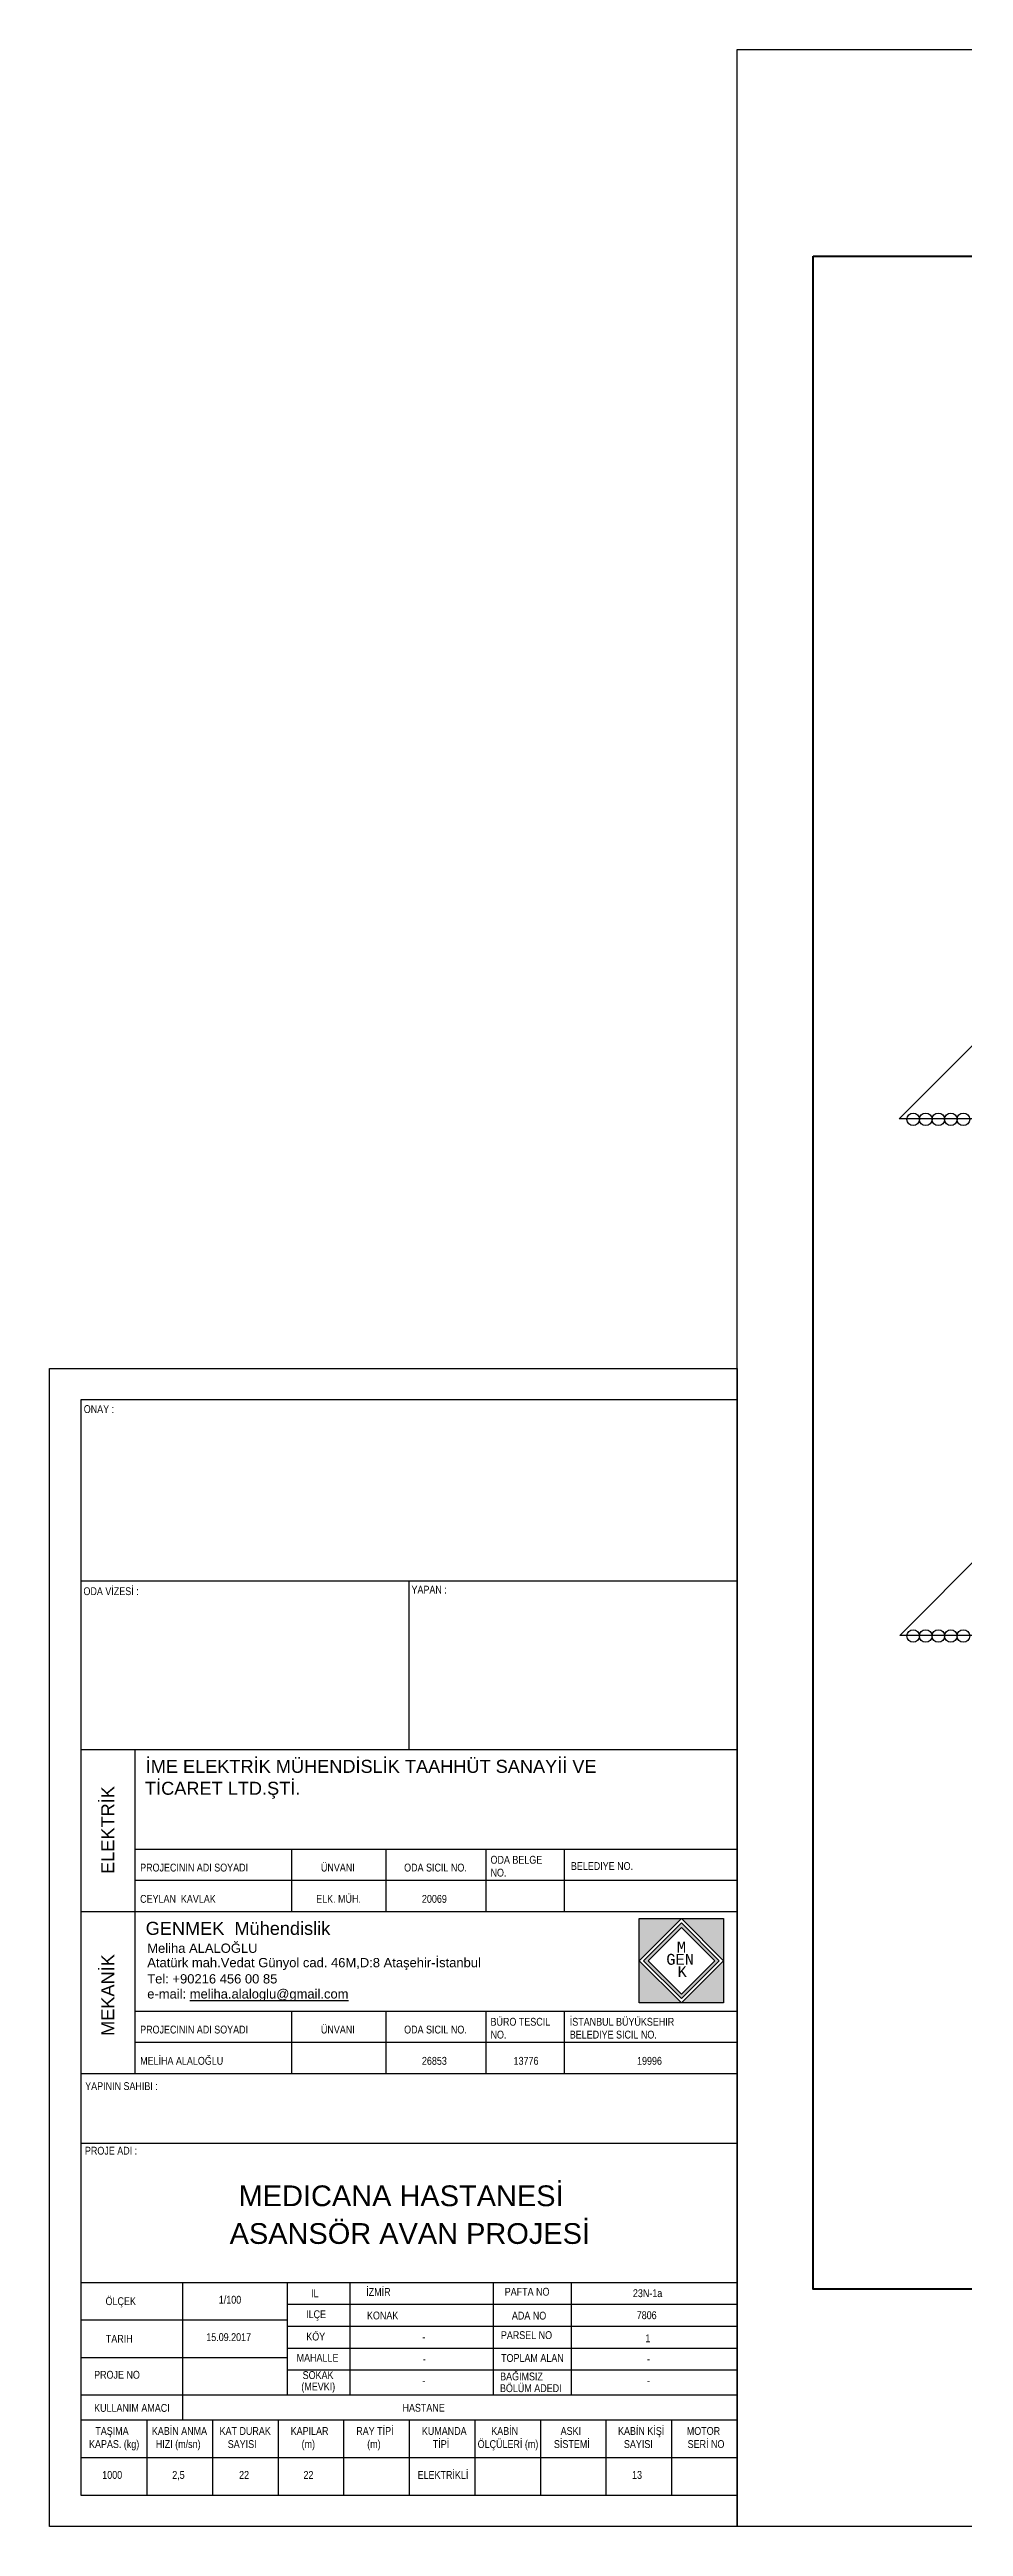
# Model space of a CAD drawing. Header units: millimetres. Extents: x -106996 to 276536, y -21995 to 37993.
# Drawn here: x -106996 to -92443, y -21995 to 17417 of the extents above; entities that cross this region are included whole.
import ezdxf
from ezdxf.enums import TextEntityAlignment as Align

# ---------------------------------------------------------------- set-up
doc = ezdxf.new("R2010")
doc.units = ezdxf.units.MM
doc.header["$LTSCALE"] = 100
doc.linetypes.add('Nokta & Kesikli', pattern=[670.277762, 352.777767, -176.388884, 0, -141.111112])
doc.layers.get('0').update_dxf_attribs({"color": 3})
for name, color, linetype in [('0-ANTET', 7, 'Continuous'), ('0-KANAL TAZE HAVA', 80, 'Continuous'), ('0-YAZI', 7, 'Continuous'), ('BASLIK', 53, 'Continuous')]:
    doc.layers.add(name, color=color, linetype=linetype)
doc.layers.add('_kesit çizgisi_Pen_No__27', color=7, linetype='Continuous', lineweight=18, true_color=0xbd2d17)
doc.layers.add('_kesit çizgisi_Pen_No__30', color=7, linetype='Continuous', lineweight=25, true_color=0xe6462f)
doc.layers.add('E-PRİZ LİNYESİ', color=5, linetype='Continuous', lineweight=40)
doc.styles.add('1111', font='arial.ttf', dxfattribs={"height": 40})
doc.styles.add('ARIAL', font='arial.ttf')
doc.styles.add('geomim', font='ARIALN.TTF')
doc.styles.add('STYLE1', font='monos.ttf')

# ---------------------------------------------------------------- blocks, each defined once
blk = doc.blocks.new('GENMEK LOGO')
at = {"layer": '0-YAZI'}
h = blk.add_hatch(color=7, dxfattribs=at)
h.dxf.hatch_style = 1
h.paths.add_polyline_path([(-13.55, 0), (-13.55, -13.55), (0, 0)])
h.paths.add_polyline_path([(0, 0), (13.55, -13.55), (13.55, 0)])
h.paths.add_polyline_path([(0, -27.11), (13.55, -27.11), (13.55, -13.55)])
h = blk.add_hatch(color=7, dxfattribs=at)
h.dxf.hatch_style = 1
h.paths.add_polyline_path([(-12.14, -13.55), (0, -25.69), (12.14, -13.55), (0, -1.41)])
h.paths.add_polyline_path([(0, -2.83), (10.72, -13.55), (0, -24.28), (-10.72, -13.55)], flags=16)
h = blk.add_hatch(color=7, dxfattribs=at)
h.dxf.hatch_style = 1
h.paths.add_polyline_path([(-13.55, -13.55), (-13.55, -27.11), (0, -27.11)])
at = {"layer": '0-YAZI', "color": 7}
for points in [[(-13.55, 0), (13.55, 0), (13.55, -27.11), (-13.55, -27.11)], [(-13.55, -13.55), (0, 0), (13.55, -13.55), (0, -27.11)], [(-12.14, -13.55), (0, -1.41), (12.14, -13.55), (0, -25.69)], [(-10.72, -13.55), (0, -2.83), (10.72, -13.55), (0, -24.28)]]:
    blk.add_lwpolyline(points, close=True, dxfattribs=at)
at = {"layer": '0-YAZI', "color": 7, "char_height": 3.5, "attachment_point": 1, "style": 'STYLE1'}
for s, width, heights, insert in [('{\\W1;M}', 4, [1.26], (-1.46, -7.45)), ('{\\W1;GEN}', 8.4462, [0], (-4.86, -11.36)), ('{\\W1;K}', 4, [1.16], (-1.22, -15.32))]:
    blk.add_mtext_dynamic_manual_height_columns(s, width=width, gutter_width=1125, heights=heights, dxfattribs=dict(at, insert=insert))
blk = doc.blocks.new('dfguyudfby')
at = {"layer": '0-YAZI', "xscale": 90, "yscale": 90, "zscale": 90}
blk.add_blockref('GENMEK LOGO', (421555, -3386), dxfattribs=at)

msp = doc.modelspace()

# ---------------------------------------------------------------- linework, layer by layer
at = {"color": 1}
msp.add_lwpolyline([(-96046.149708, 17417.2504019), (276536.0041229, 17417.2504019), (276536.0041229, -21995.3976347), (-96046.149708, -21995.3976347)], close=True, dxfattribs=at)
at = {"layer": '0-ANTET'}
for p, q in [((-106996.108722, -21995.3976347), (-106996.108722, -3567.830503)), ((-106996.108722, -3567.830503), (-96046.149708, -3567.830503)), ((-96046.149708, -3567.830503), (-96046.149708, -21995.3976347)), ((-106496.108722, -4067.830503), (-106496.108722, -21495.3976347)), ((-96046.1499718, -4067.830503), (-106496.108722, -4067.830503)), ((-96046.1499718, -21495.3976347), (-96046.1499718, -4067.830503)), ((-96046.1499718, -6954.0095864), (-106496.108722, -6954.0095864)), ((-101271.1293469, -9639.1730805), (-101271.1293469, -6954.0095864)), ((-96046.1499718, -9639.1730805), (-106496.108722, -9639.1730805)), ((-105631.7178139, -12216.5852407), (-105631.7178139, -9639.1730805)), ((-96046.1499718, -11221.351074), (-105631.7178139, -11221.351074)), ((-103138.8128554, -12216.5852407), (-103138.8128554, -11221.351074)), ((-101634.3417925, -12216.5852407), (-101634.3417925, -11221.351074)), ((-100041.9671258, -12216.5852407), (-100041.9671258, -11221.351074)), ((-98797.9244175, -12216.5852407), (-98797.9244175, -11221.351074)), ((-96046.1499718, -11718.9681573), (-105631.7178139, -11718.9681573)), ((-96046.1499718, -12216.5852407), (-106496.108722, -12216.5852407)), ((-105631.7178139, -14793.9974008), (-105631.7178139, -12216.5852407)), ((-96046.1499718, -13798.7632341), (-105631.7178139, -13798.7632341)), ((-103138.8128554, -14793.9974008), (-103138.8128554, -13798.7632341)), ((-101634.3417925, -14793.9974008), (-101634.3417925, -13798.7632341)), ((-100041.9671258, -14793.9974008), (-100041.9671258, -13798.7632341)), ((-98797.9244175, -14793.9974008), (-98797.9244175, -13798.7632341)), ((-96046.1499718, -14296.3803175), (-105631.7178139, -14296.3803175)), ((-96046.1499718, -14793.9974008), (-106496.108722, -14793.9974008)), ((-106496.108722, -15893.9974008), (-96046.1499718, -15893.9974008)), ((-106496.108722, -18111.601468), (-96046.1499718, -18111.601468)), ((-104873.8988374, -20301.1166347), (-104873.8988374, -18111.601468)), ((-103206.5120632, -19903.022968), (-103206.5120632, -18111.601468)), ((-102211.2778965, -19903.022968), (-102211.2778965, -18111.601468)), ((-99927.5632219, -19903.022968), (-99927.5632219, -18111.601468)), ((-98683.5205136, -19903.022968), (-98683.5205136, -18111.601468)), ((-103206.5120632, -18459.9334263), (-96046.1499718, -18459.9334263)), ((-106496.108722, -18708.741968), (-103206.5120632, -18708.741968)), ((-103206.5120632, -18808.2653847), (-96046.1499718, -18808.2653847)), ((-106496.108722, -19305.882468), (-103206.5120632, -19305.882468)), ((-103206.5120632, -19156.597343), (-96046.1499718, -19156.597343)), ((-103206.5120632, -19504.9293013), (-96046.1499718, -19504.9293013)), ((-106496.108722, -19903.022968), (-96046.1499718, -19903.022968)), ((-106496.108722, -20301.1166347), (-96046.1499718, -20301.1166347)), ((-105446.6489389, -20301.1166347), (-105446.6489389, -21495.3976347)), ((-104402.1489389, -20301.1166347), (-104402.1489389, -21495.3976347)), ((-103357.6489389, -20301.1166347), (-103357.6489389, -21495.3976347)), ((-102313.1489389, -20301.1166347), (-102313.1489389, -21495.3976347)), ((-101268.6489389, -20301.1166347), (-101268.6489389, -21495.3976347)), ((-100224.1489389, -20301.1166347), (-100224.1489389, -21495.3976347)), ((-99179.6489389, -20301.1166347), (-99179.6489389, -21495.3976347)), ((-98135.1489389, -20301.1166347), (-98135.1489389, -21495.3976347)), ((-97090.6489389, -20301.1166347), (-97090.6489389, -21495.3976347)), ((-106493.6288305, -20898.2571347), (-96043.6700803, -20898.2571347)), ((-106496.108722, -21495.3976347), (-96046.1499718, -21495.3976347)), ((-96046.149708, -21995.3976347), (-106996.108722, -21995.3976347))]:
    msp.add_line(p, q, dxfattribs=at)
at = {"layer": '_kesit çizgisi_Pen_No__27', "color": 9, "linetype": 'Continuous'}
for p, q in [((-93467.8975232, 401.4488258), (-92053.6839608, 1815.6623881)), ((-93457.8975232, -7818.8067677), (-92043.6839608, -6404.5932054))]:
    msp.add_line(p, q, dxfattribs=at)
at = {"layer": '_kesit çizgisi_Pen_No__30', "color": 9, "linetype": 'Nokta & Kesikli'}
for p, q in [((-64156.7732287, 401.4488258), (-93467.8975232, 401.4488258)), ((-64156.7732287, -7818.8067677), (-93457.8975232, -7818.8067677))]:
    msp.add_line(p, q, dxfattribs=at)
at = {"layer": '_kesit çizgisi_Pen_No__30', "color": 9, "linetype": 'Continuous'}
for centre in [(-93243.6839611, 394.3559359), (-93043.6839611, 394.3559359), (-92843.6839611, 394.3559359), (-92643.6839611, 394.3559359), (-92443.6839611, 394.3559359), (-93243.6839611, -7825.8996576), (-93043.6839611, -7825.8996576), (-92843.6839611, -7825.8996576), (-92643.6839611, -7825.8996576), (-92443.6839611, -7825.8996576)]:
    msp.add_circle(centre, 100, dxfattribs=at)
at = {"layer": 'E-PRİZ LİNYESİ', "color": 0}
msp.add_lwpolyline([(-94838.7732287, 14128.4951144), (-64156.7732287, 14128.4951144), (-64156.7732287, -18221.0048856), (-94838.7732287, -18221.0048856)], close=True, dxfattribs=at)

# ---------------------------------------------------------------- block references
at = {"layer": '0-KANAL TAZE HAVA', "xscale": 0.55, "yscale": 0.55, "zscale": 0.55}
msp.add_blockref('dfguyudfby', (-328789.7036935, -10459.8078835), dxfattribs=at)

# ---------------------------------------------------------------- texts
at = {"layer": '0-ANTET', "style": 'geomim'}
for s, height, p in [('ONAY :', 124.40427084, (-106450.8096547, -4278.3351055)), ('ODA VİZESİ :', 124.404270835, (-106455.307217, -7175.5492728)), ('YAPAN :', 124.40427084, (-101232.1291279, -7151.1096889)), ('ÜNVANI', 124.40427084, (-102673.8977436, -11573.6389719)), ('ODA BELGE', 124.40427084, (-99973.6901614, -11449.718009)), ('BELEDIYE NO.', 124.404270835, (-98694.0778131, -11549.0977673)), ('PROJECININ ADI SOYADI', 124.404270835, (-105552.8317576, -11573.6389719)), ('ODA SICIL NO.', 124.404270835, (-101349.2321078, -11573.6389719)), ('NO.', 124.40427084, (-99973.6901614, -11654.0977673)), ('CEYLAN  KAVLAK', 124.404270835, (-105552.8317576, -12071.2560553)), ('ELK. MÜH.', 124.40427084, (-102749.6335102, -12071.2560553)), ('20069', 124.40427084, (-101065.6940475, -12071.2560553)), ('PROJECININ ADI SOYADI', 124.404270835, (-105552.8317576, -14151.0511321)), ('ÜNVANI', 124.40427084, (-102673.8977436, -14151.0511321)), ('ODA SICIL NO.', 124.404270835, (-101349.2321078, -14151.0511321)), ('BÜRO TESCIL', 124.404270835, (-99973.6901614, -14027.1301692)), ('NO.', 124.40427084, (-99973.6901614, -14231.5099275)), ('BELEDIYE SICIL NO.', 124.404270835, (-98711.5778131, -14231.5099275)), ('İSTANBUL BÜYÜKSEHIR ', 124.404270835, (-98711.5778131, -14027.1301692)), ('MELİHA ALALOĞLU', 124.404270835, (-105552.8317576, -14648.6682154)), ('26853', 124.40427084, (-101065.6940475, -14648.6682154)), ('13776', 124.40427084, (-99606.6677905, -14648.6682154)), ('19996', 124.40427084, (-97640.9385421, -14648.6682154)), ('YAPININ SAHIBI :', 124.404270835, (-106427.8317576, -15050.7022468)), ('PROJE ADI :', 124.404270835, (-106431.9935479, -16078.6532568)), ('ÖLÇEK', 124.40427084, (-106103.2852694, -18472.5965534)), ('1/100', 124.40427084, (-104300.4538193, -18449.6844435)), ('IL', 124.40427084, (-102831.1926951, -18347.2525678)), ('İZMİR', 124.40427084, (-101953.0554216, -18325.8732387)), ('PAFTA NO', 124.40427084, (-99747.5659902, -18322.8129839)), ('23N-1a', 124.40427084, (-97706.3225643, -18345.7084019)), ('ILÇE', 124.40427084, (-102909.9878728, -18680.3602736)), ('KÖY', 124.40427084, (-102907.6966618, -19036.0816162)), ('KONAK', 124.40427084, (-101940.7714005, -18700.785574)), ('PARSEL NO', 124.40427084, (-99808.8103751, -19013.254366)), ('ADA NO', 124.40427084, (-99633.1175799, -18703.004088)), ('7806', 124.40427084, (-97645.8459496, -18696.4162058)), ('TARIH', 124.40427084, (-106098.9574265, -19071.3493871)), ('15.09.2017', 124.40427084, (-104500.0708349, -19045.2126098)), ('MAHALLE', 124.40427084, (-103061.0397438, -19374.4381923)), ('-', 124.4042708, (-101058.2865845, -19042.3723186)), ('TOPLAM ALAN', 124.404270835, (-99805.7050681, -19376.6445436)), ('1', 124.4042708, (-97509.2192867, -19064.6956039)), ('PROJE NO', 124.40427084, (-106285.5760147, -19644.0503032)), ('(MEVKI)', 124.40427084, (-102985.9296309, -19831.0958875)), ('SOKAK', 124.40427084, (-102965.0306557, -19649.1872026)), ('-', 124.4042708, (-101058.2865845, -19739.0362353)), ('-', 124.4042708, (-101052.5567256, -19392.2904711)), ('BÖLÜM ADEDI', 124.404270835, (-99823.4850234, -19857.3872149)), ('BAĞIMSIZ', 124.40427084, (-99820.7736526, -19670.7543729)), ('-', 124.4042708, (-97481.1132287, -19390.704277)), ('-', 124.4042708, (-97481.1132287, -19739.0362353)), ('KULLANIM AMACI', 124.404270835, (-106285.5760147, -20171.1740334)), ('HASTANE', 124.40427084, (-101375.2650967, -20169.0737798)), ('TAŞIMA', 124.40427084, (-106266.8231484, -20538.1115404)), ('KABİN ANMA', 124.40427084, (-105366.181074, -20538.1115404)), ('KAT DURAK', 124.40427084, (-104287.8790325, -20538.1115404)), ('KAPILAR', 124.40427084, (-103155.7718921, -20538.1115404)), ('RAY TİPİ', 124.40427084, (-102111.2724086, -20538.1115404)), ('KUMANDA', 124.40427084, (-101066.7729251, -20538.1115404)), ('KABİN', 124.40427084, (-99962.1934297, -20538.1115404)), ('ASKI', 124.40427084, (-98857.6139343, -20538.1115404)), ('KABİN KİŞİ', 124.40427084, (-97943.2900811, -20538.1115404)), ('MOTOR', 124.40427084, (-96848.720961, -20538.1115404)), ('KAPAS. (kg)', 124.404270835, (-106366.822808, -20746.6207082)), ('HIZI (m/sn)', 124.404270835, (-105303.562128, -20746.6207082)), ('SAYISI', 124.40427084, (-104157.7653952, -20746.6207082)), ('(m)', 124.40427084, (-102981.8546846, -20746.6207082)), ('(m)', 124.40427084, (-101937.3552011, -20746.6207082)), ('TİPİ', 124.40427084, (-100892.8557176, -20746.6207082)), ('ÖLÇÜLERİ (m)', 124.404270835, (-100178.7968491, -20746.6207082)), ('SİSTEMİ', 124.40427084, (-98964.0677053, -20746.6207082)), ('SAYISI', 124.40427084, (-97849.4788675, -20746.6207082)), ('SERİ NO', 124.40427084, (-96835.0235549, -20746.6207082)), ('1000', 124.40427084, (-106156.2828153, -21237.583334)), ('2,5', 124.40427084, (-105041.5689584, -21237.583334)), ('22', 124.40427084, (-103977.0112052, -21237.583334)), ('22', 124.40427084, (-102952.5689584, -21237.583334)), ('ELEKTRİKLİ', 124.40427084, (-101134.3759751, -21237.583334)), ('13', 124.40427084, (-97720.0528353, -21237.583334))]:
    msp.add_text(s, height=height, dxfattribs=at).set_placement(p)
at = {"layer": '0-ANTET', "linetype": 'ByBlock', "style": '1111'}
for s, height, p in [('İME ELEKTRİK MÜHENDİSLİK TAAHHÜT SANAYİİ VE ', 206.90918325, (-105464.4346511, -10004.1964259)), ('TİCARET LTD.ŞTİ.  ', 206.90918325, (-105474.9346511, -10352.9464259)), ('GENMEK  Mühendislik ', 206.90918325, (-105464.4346511, -12581.608586)), ('Atatürk mah.Vedat Günyol cad. 46M,D:8 Ataşehir-İstanbul  ', 147.79227375, (-105439.7689437, -13097.3136071)), ('Meliha ALALOĞLU  ', 147.79227375, (-105439.7689437, -12868.0501625)), ('Tel: +90216 456 00 85  ', 147.79227375, (-105439.7689437, -13355.4010777)), ('e-mail: %%Umeliha.alaloglu@gmail.com%%U  ', 147.79227375, (-105439.7689437, -13594.6838066))]:
    msp.add_text(s, height=height, dxfattribs=at).set_placement(p)
for s, p in [('ELEKTRİK', (-105965.2178139, -11612.6964259)), ('MEKANİK', (-105965.2178139, -14190.108586))]:
    msp.add_text(s, height=206.90918325, rotation=90, dxfattribs=at).set_placement(p)
at = {"layer": 'BASLIK', "color": 0, "style": 'ARIAL'}
for s, p in [('MEDICANA HASTANESİ', (-101397.5596747, -16693.1189845)), ('ASANSÖR AVAN PROJESİ', (-101259.0300323, -17293.4695581))]:
    msp.add_text(s, height=330, dxfattribs=at).set_placement(p, align=Align.MIDDLE)

doc.saveas('drawing.dxf')
